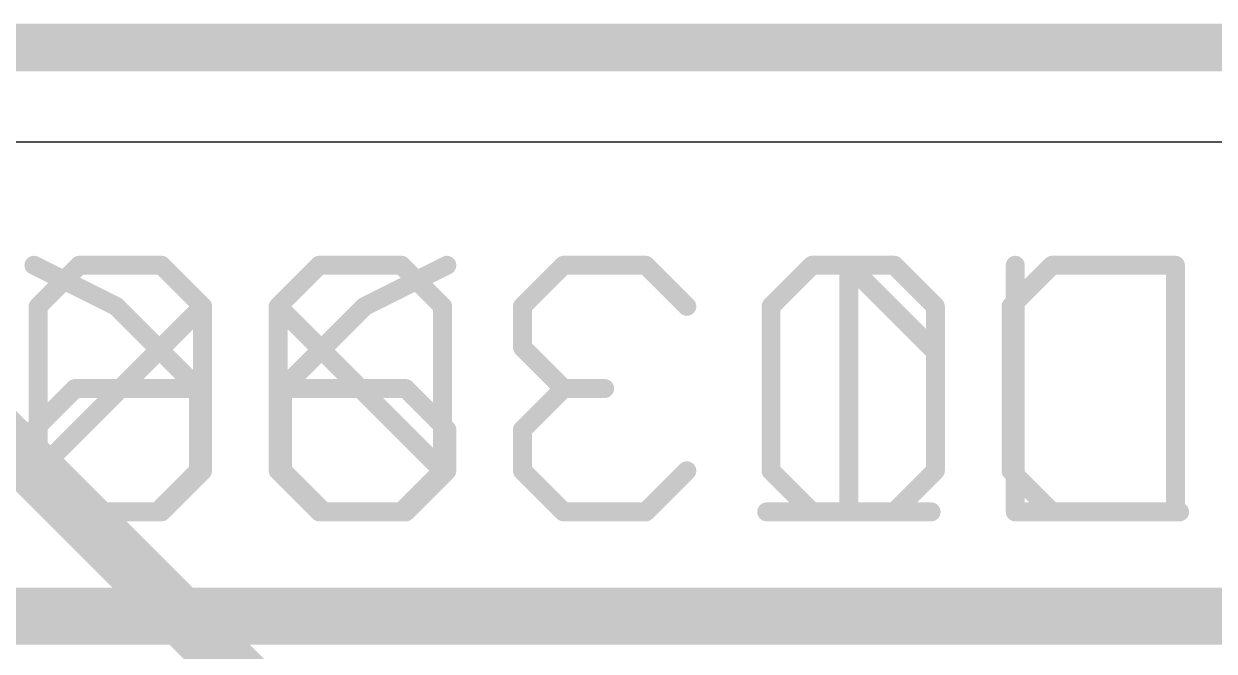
# Model space of a CAD drawing. Extents: x -0.4 to 36.2, y -3.8 to 29.2.
# Drawn here: x 15.79 to 22.18, y 22.67 to 26.04 of the extents above; entities that cross this region are included whole.
import ezdxf

# ---------------------------------------------------------------- set-up
doc = ezdxf.new("R2010")
doc.units = 0
for name, color, linetype in [('1', 12, 'CONTINUOUS'), ('20', 53, 'CONTINUOUS'), ('51', 253, 'CONTINUOUS'), ('52', 253, 'CONTINUOUS')]:
    doc.layers.add(name, color=color, linetype=linetype)

msp = doc.modelspace()

# ---------------------------------------------------------------- linework, layer by layer
at = {"layer": '1'}
for points, const_width in [([(36.068, 25.908), (-0.254, 25.908)], 0.254), ([(15.367, 24.13), (20.193, 19.304)], 0.3048)]:
    msp.add_lwpolyline(points, dxfattribs=dict(at, const_width=const_width))
at = {"layer": '20'}
msp.add_line((31.75, 25.4), (3.81, 25.4), dxfattribs=at)
at = {"layer": '51'}
for points, const_width in [([(15.8704, 24.5204), (16.0907, 24.7407)], 0.1016), ([(16.0907, 24.7407), (16.5314, 24.7407)], 0.1016), ([(16.5314, 24.7407), (16.7517, 24.5204)], 0.1016), ([(18.0614, 24.7407), (17.6208, 24.5204)], 0.1016), ([(20.0199, 24.7407), (19.7996, 24.5204)], 0.1016), ([(20.4606, 24.7407), (20.0199, 24.7407)], 0.1016), ([(20.6809, 24.5204), (20.4606, 24.7407)], 0.1016), ([(21.1093, 24.7407), (21.1093, 23.4188)], 0.1016), ([(15.8704, 23.6391), (15.8704, 24.5204)], 0.1016), ([(15.8704, 23.6391), (16.7517, 24.5204)], 0.1016), ([(16.7517, 24.5204), (16.7517, 23.6391)], 0.1016), ([(17.6208, 24.5204), (17.1802, 24.0798)], 0.1016), ([(19.7996, 24.5204), (19.7996, 23.6391)], 0.1016), ([(20.6809, 23.6391), (20.6809, 24.5204)], 0.1016), ([(17.1802, 24.0798), (17.1802, 23.6391)], 0.1016), ([(17.8411, 24.0798), (17.1802, 24.0798)], 0.1016), ([(18.0614, 23.8594), (17.8411, 24.0798)], 0.1016), ([(18.0614, 23.6391), (18.0614, 23.8594)], 0.1016), ([(16.0907, 23.4188), (15.8704, 23.6391)], 0.1016), ([(16.7517, 23.6391), (16.5314, 23.4188)], 0.1016), ([(17.1802, 23.6391), (17.4005, 23.4188)], 0.1016), ([(17.8411, 23.4188), (18.0614, 23.6391)], 0.1016), ([(19.7996, 23.6391), (20.0199, 23.4188)], 0.1016), ([(20.4606, 23.4188), (20.6809, 23.6391)], 0.1016), ([(16.5314, 23.4188), (16.0907, 23.4188)], 0.1016), ([(17.4005, 23.4188), (17.8411, 23.4188)], 0.1016), ([(20.0199, 23.4188), (20.4606, 23.4188)], 0.1016), ([(21.1093, 23.4188), (21.9906, 23.4188)], 0.1016), ([(7.874, 22.86), (26.035, 22.86)], 0.254)]:
    msp.add_lwpolyline(points, dxfattribs=dict(at, const_width=const_width))
at = {"layer": '51', "const_width": 0.0508}
for points in [[(16.0907, 24.7661, 1), (16.0907, 24.7153)], [(16.1087, 24.7228, 1), (16.0728, 24.7587)], [(16.5493, 24.7587, 1), (16.5134, 24.7228)], [(16.5314, 24.7153, 1), (16.5314, 24.7661)], [(18.0728, 24.718, 1), (18.0501, 24.7634)], [(20.0199, 24.7661, 1), (20.0199, 24.7153)], [(20.0379, 24.7228, 1), (20.002, 24.7587)], [(20.4785, 24.7587, 1), (20.4426, 24.7228)], [(20.4606, 24.7153, 1), (20.4606, 24.7661)], [(21.1347, 24.7407, 1), (21.0839, 24.7407)], [(15.8958, 24.5204, 1), (15.845, 24.5204)], [(15.8525, 24.5384, 1), (15.8884, 24.5024)], [(16.7771, 24.5204, 1), (16.7263, 24.5204)], [(16.7697, 24.5024, 1), (16.7337, 24.5384)], [(16.7337, 24.5024, 1), (16.7697, 24.5384)], [(17.6094, 24.5431, 1), (17.6321, 24.4977)], [(17.6388, 24.5024, 1), (17.6028, 24.5384)], [(19.7816, 24.5384, 1), (19.8176, 24.5024)], [(19.825, 24.5204, 1), (19.7742, 24.5204)], [(20.7063, 24.5204, 1), (20.6555, 24.5204)], [(20.6629, 24.5024, 1), (20.6988, 24.5384)], [(17.2056, 24.0798, 1), (17.1547, 24.0798)], [(17.1802, 24.1052, 1), (17.1802, 24.0544)], [(17.8591, 24.0977, 1), (17.8232, 24.0618)], [(17.8411, 24.0544, 1), (17.8411, 24.1052)], [(17.1622, 24.0977, 1), (17.1981, 24.0618)], [(18.0868, 23.8594, 1), (18.036, 23.8594)], [(18.0435, 23.8415, 1), (18.0794, 23.8774)], [(15.8884, 23.6571, 1), (15.8525, 23.6212)], [(15.8525, 23.6571, 1), (15.8884, 23.6212)], [(16.7697, 23.6212, 1), (16.7337, 23.6571)], [(17.1981, 23.6571, 1), (17.1622, 23.6212)], [(18.0794, 23.6212, 1), (18.0435, 23.6571)], [(19.8176, 23.6571, 1), (19.7816, 23.6212)], [(20.6988, 23.6212, 1), (20.6629, 23.6571)], [(15.845, 23.6391, 1), (15.8958, 23.6391)], [(16.7263, 23.6391, 1), (16.7771, 23.6391)], [(17.1547, 23.6391, 1), (17.2056, 23.6391)], [(18.036, 23.6391, 1), (18.0868, 23.6391)], [(19.7742, 23.6391, 1), (19.825, 23.6391)], [(20.6555, 23.6391, 1), (20.7063, 23.6391)], [(16.0907, 23.4442, 1), (16.0907, 23.3934)], [(16.0728, 23.4008, 1), (16.1087, 23.4368)], [(16.5134, 23.4368, 1), (16.5493, 23.4008)], [(16.5314, 23.3934, 1), (16.5314, 23.4442)], [(17.4005, 23.4442, 1), (17.4005, 23.3934)], [(17.3825, 23.4008, 1), (17.4184, 23.4368)], [(17.8232, 23.4368, 1), (17.8591, 23.4008)], [(17.8411, 23.3934, 1), (17.8411, 23.4442)], [(20.0199, 23.4442, 1), (20.0199, 23.3934)], [(20.002, 23.4008, 1), (20.0379, 23.4368)], [(20.4426, 23.4368, 1), (20.4785, 23.4008)], [(20.4606, 23.3934, 1), (20.4606, 23.4442)], [(21.1093, 23.4442, 1), (21.1093, 23.3934)], [(21.0839, 23.4188, 1), (21.1347, 23.4188)], [(21.9906, 23.3934, 1), (21.9906, 23.4442)]]:
    msp.add_lwpolyline(points, format="xyb", dxfattribs=at)
at = {"layer": '52'}
for points, const_width in [([(15.8476, 24.7407), (16.2882, 24.5204)], 0.1016), ([(17.3776, 24.7407), (17.1573, 24.5204)], 0.1016), ([(17.8183, 24.7407), (17.3776, 24.7407)], 0.1016), ([(18.0386, 24.5204), (17.8183, 24.7407)], 0.1016), ([(18.6873, 24.7407), (18.467, 24.5204)], 0.1016), ([(19.128, 24.7407), (18.6873, 24.7407)], 0.1016), ([(19.3483, 24.5204), (19.128, 24.7407)], 0.1016), ([(20.658, 24.3001), (20.2174, 24.7407)], 0.1016), ([(20.2174, 24.7407), (20.2174, 23.4188)], 0.1016), ([(21.0865, 24.5204), (21.3068, 24.7407)], 0.1016), ([(21.3068, 24.7407), (21.9678, 24.7407)], 0.1016), ([(21.9678, 24.7407), (21.9678, 23.4188)], 0.1016), ([(16.2882, 24.5204), (16.7289, 24.0798)], 0.1016), ([(17.1573, 24.5204), (17.1573, 23.6391)], 0.1016), ([(18.0386, 23.6391), (17.1573, 24.5204)], 0.1016), ([(18.0386, 23.6391), (18.0386, 24.5204)], 0.1016), ([(18.467, 24.5204), (18.467, 24.3001)], 0.1016), ([(21.0865, 23.6391), (21.0865, 24.5204)], 0.1016), ([(18.467, 24.3001), (18.6873, 24.0798)], 0.1016), ([(15.8476, 23.8594), (16.0679, 24.0798)], 0.1016), ([(16.0679, 24.0798), (16.7289, 24.0798)], 0.1016), ([(16.7289, 24.0798), (16.7289, 23.6391)], 0.1016), ([(18.6873, 24.0798), (18.467, 23.8594)], 0.1016), ([(18.6873, 24.0798), (18.9077, 24.0798)], 0.1016), ([(15.8476, 23.6391), (15.8476, 23.8594)], 0.1016), ([(18.467, 23.8594), (18.467, 23.6391)], 0.1016), ([(16.0679, 23.4188), (15.8476, 23.6391)], 0.1016), ([(16.7289, 23.6391), (16.5085, 23.4188)], 0.1016), ([(17.1573, 23.6391), (17.3776, 23.4188)], 0.1016), ([(17.8183, 23.4188), (18.0386, 23.6391)], 0.1016), ([(18.467, 23.6391), (18.6873, 23.4188)], 0.1016), ([(19.128, 23.4188), (19.3483, 23.6391)], 0.1016), ([(21.3068, 23.4188), (21.0865, 23.6391)], 0.1016), ([(16.5085, 23.4188), (16.0679, 23.4188)], 0.1016), ([(17.3776, 23.4188), (17.8183, 23.4188)], 0.1016), ([(18.6873, 23.4188), (19.128, 23.4188)], 0.1016), ([(20.658, 23.4188), (19.7767, 23.4188)], 0.1016), ([(21.9678, 23.4188), (21.3068, 23.4188)], 0.1016), ([(7.874, 22.86), (26.035, 22.86)], 0.3048)]:
    msp.add_lwpolyline(points, dxfattribs=dict(at, const_width=const_width))
at = {"layer": '52', "const_width": 0.0508}
for points in [[(15.8589, 24.7634, 1), (15.8362, 24.718)], [(17.3776, 24.7661, 1), (17.3776, 24.7153)], [(17.3956, 24.7228, 1), (17.3597, 24.7587)], [(17.8362, 24.7587, 1), (17.8003, 24.7228)], [(17.8183, 24.7153, 1), (17.8183, 24.7661)], [(18.6873, 24.7661, 1), (18.6873, 24.7153)], [(18.7053, 24.7228, 1), (18.6694, 24.7587)], [(19.1459, 24.7587, 1), (19.11, 24.7228)], [(19.128, 24.7153, 1), (19.128, 24.7661)], [(20.2353, 24.7587, 1), (20.1994, 24.7228)], [(20.2428, 24.7407, 1), (20.192, 24.7407)], [(21.3068, 24.7661, 1), (21.3068, 24.7153)], [(21.3247, 24.7228, 1), (21.2888, 24.7587)], [(21.9932, 24.7407, 1), (21.9424, 24.7407)], [(21.9678, 24.7153, 1), (21.9678, 24.7661)], [(16.3062, 24.5384, 1), (16.2702, 24.5024)], [(16.2769, 24.4977, 1), (16.2996, 24.5431)], [(17.1753, 24.5384, 1), (17.1393, 24.5024)], [(17.1393, 24.5384, 1), (17.1753, 24.5024)], [(17.1827, 24.5204, 1), (17.1319, 24.5204)], [(18.064, 24.5204, 1), (18.0132, 24.5204)], [(18.0206, 24.5024, 1), (18.0565, 24.5384)], [(18.4924, 24.5204, 1), (18.4416, 24.5204)], [(18.4491, 24.5384, 1), (18.485, 24.5024)], [(19.3303, 24.5024, 1), (19.3663, 24.5384)], [(21.0685, 24.5384, 1), (21.1044, 24.5024)], [(21.1119, 24.5204, 1), (21.0611, 24.5204)], [(18.4416, 24.3001, 1), (18.4924, 24.3001)], [(18.485, 24.318, 1), (18.4491, 24.2821)], [(20.6401, 24.2821, 1), (20.676, 24.318)], [(16.0679, 24.1052, 1), (16.0679, 24.0544)], [(16.0858, 24.0618, 1), (16.0499, 24.0977)], [(16.7543, 24.0798, 1), (16.7035, 24.0798)], [(16.7289, 24.0544, 1), (16.7289, 24.1052)], [(18.6873, 24.1052, 1), (18.6873, 24.0544)], [(18.7053, 24.0618, 1), (18.6694, 24.0977)], [(18.9077, 24.0544, 1), (18.9077, 24.1052)], [(16.7109, 24.0618, 1), (16.7468, 24.0977)], [(18.6694, 24.0618, 1), (18.7053, 24.0977)], [(15.873, 23.8594, 1), (15.8222, 23.8594)], [(15.8296, 23.8774, 1), (15.8655, 23.8415)], [(18.4924, 23.8594, 1), (18.4416, 23.8594)], [(18.4491, 23.8774, 1), (18.485, 23.8415)], [(15.8655, 23.6571, 1), (15.8296, 23.6212)], [(16.7468, 23.6212, 1), (16.7109, 23.6571)], [(17.1753, 23.6571, 1), (17.1393, 23.6212)], [(18.0565, 23.6212, 1), (18.0206, 23.6571)], [(18.0206, 23.6212, 1), (18.0565, 23.6571)], [(18.485, 23.6571, 1), (18.4491, 23.6212)], [(19.3663, 23.6212, 1), (19.3303, 23.6571)], [(21.1044, 23.6571, 1), (21.0685, 23.6212)], [(15.8222, 23.6391, 1), (15.873, 23.6391)], [(16.7035, 23.6391, 1), (16.7543, 23.6391)], [(17.1319, 23.6391, 1), (17.1827, 23.6391)], [(18.0132, 23.6391, 1), (18.064, 23.6391)], [(18.4416, 23.6391, 1), (18.4924, 23.6391)], [(21.0611, 23.6391, 1), (21.1119, 23.6391)], [(16.0679, 23.4442, 1), (16.0679, 23.3934)], [(16.0499, 23.4008, 1), (16.0858, 23.4368)], [(16.4906, 23.4368, 1), (16.5265, 23.4008)], [(16.5085, 23.3934, 1), (16.5085, 23.4442)], [(17.3776, 23.4442, 1), (17.3776, 23.3934)], [(17.3597, 23.4008, 1), (17.3956, 23.4368)], [(17.8003, 23.4368, 1), (17.8362, 23.4008)], [(17.8183, 23.3934, 1), (17.8183, 23.4442)], [(18.6873, 23.4442, 1), (18.6873, 23.3934)], [(18.6694, 23.4008, 1), (18.7053, 23.4368)], [(19.11, 23.4368, 1), (19.1459, 23.4008)], [(19.128, 23.3934, 1), (19.128, 23.4442)], [(19.7767, 23.4442, 1), (19.7767, 23.3934)], [(20.192, 23.4188, 1), (20.2428, 23.4188)], [(20.658, 23.3934, 1), (20.658, 23.4442)], [(21.3068, 23.4442, 1), (21.3068, 23.3934)], [(21.2888, 23.4008, 1), (21.3247, 23.4368)], [(21.9424, 23.4188, 1), (21.9932, 23.4188)], [(21.9678, 23.3934, 1), (21.9678, 23.4442)]]:
    msp.add_lwpolyline(points, format="xyb", dxfattribs=at)

doc.saveas('drawing.dxf')
